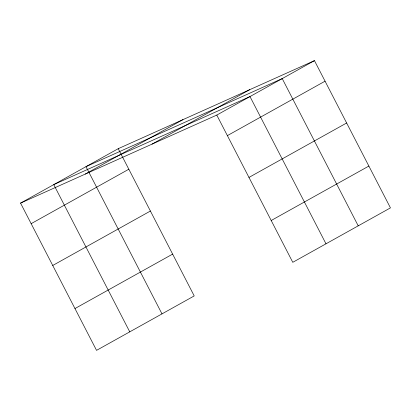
<?xml version="1.0" encoding="UTF-8"?>
<svg xmlns="http://www.w3.org/2000/svg" width="411" height="411" viewBox="0 0 411 411"><rect width="100%" height="100%" fill="white"/><g stroke="black" fill="none" stroke-linecap="round" stroke-linejoin="round"><path stroke-width="0.62" d="M20.55 203.121L118.224 148.684L314.456 60.638L390.45 207.879L292.776 262.316L216.782 115.075L20.55 203.121L96.544 350.362L194.218 295.925L118.224 148.684M85.308 174.069L182.977 119.627M152.024 144.133L249.698 89.696M216.782 115.075L314.456 60.638M31.154 223.666L128.828 169.229M227.386 135.62L325.06 81.183M52.731 265.475L150.405 211.038M248.963 177.429L346.637 122.992M74.966 308.553L172.641 254.111M271.198 220.507L368.873 166.07M358.217 225.839L282.223 78.604L85.991 166.65L161.985 313.886M325.985 243.805L249.991 96.57L53.759 184.616L129.753 331.852"/></g></svg>
